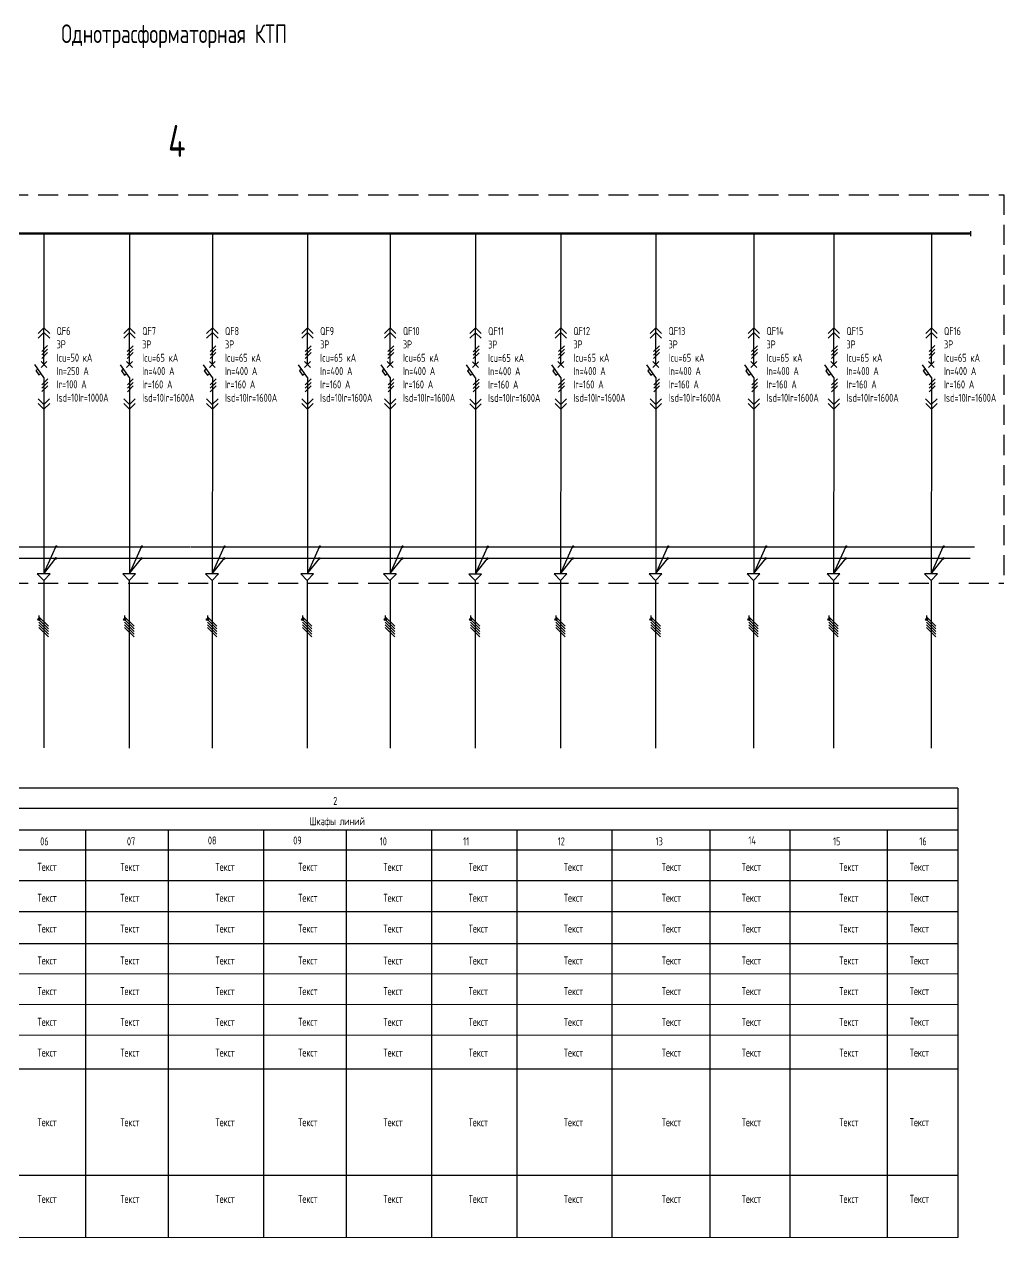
# Model space of a CAD drawing. Header units: millimetres. Extents: x 2216 to 3706, y -1382 to -179.
# Drawn here: x 2574.7 to 2941.7, y -642.9 to -188 of the extents above; entities that cross this region are included whole.
import ezdxf
from ezdxf.enums import TextEntityAlignment as Align

# ---------------------------------------------------------------- set-up
doc = ezdxf.new("R2010")
doc.units = ezdxf.units.MM
doc.linetypes.add('HIDDEN', pattern=[0.375, 0.25, -0.125])
for name, color, linetype in [('15-EQUIPMENT', 2, 'Continuous'), ('15-TEXT-RU', 1, 'Continuous'), ('15-РИС', 1, 'Continuous'), ('15_Eqwip', 2, 'Continuous'), ('15ELE-TABL', 2, 'Continuous'), ('15ELE-TRACE', 7, 'Continuous'), ('TEXT', 1, 'Continuous')]:
    doc.layers.add(name, color=color, linetype=linetype)
doc.styles.add('ROMANS70', font='romans.shx', dxfattribs={"width": 0.7})

# ---------------------------------------------------------------- blocks, each defined once
blk = doc.blocks.new('A$C3F351234')
at = {"layer": '15ELE-TRACE'}
h = blk.add_hatch(color=7, dxfattribs=at)
edge = h.paths.add_edge_path()
edge.add_arc((0.5, 0.5), 0.5, 0, 360)

msp = doc.modelspace()

# ---------------------------------------------------------------- hatches: boundary and pattern name
for points in [[(2580.61, -411.09, 1), (2579.86, -411.09, 1)], [(2612.71, -411.11, 1), (2611.96, -411.11, 1)], [(2643.73, -411.11, 1), (2642.98, -411.11, 1)], [(2679.38, -411.11, 1), (2678.63, -411.11, 1)], [(2710.4, -411.11, 1), (2709.65, -411.11, 1)], [(2742.33, -411.16, 1), (2741.58, -411.16, 1)], [(2774.27, -411.11, 1), (2773.52, -411.11, 1)], [(2809.92, -411.11, 1), (2809.17, -411.11, 1)], [(2846.63, -411.11, 1), (2845.88, -411.11, 1)], [(2876.59, -411.11, 1), (2875.84, -411.11, 1)], [(2913.14, -411.11, 1), (2912.39, -411.11, 1)]]:
    msp.add_hatch(color=3).paths.add_polyline_path(points)

# ---------------------------------------------------------------- linework, layer by layer
at = {"color": 1}
for p, q in [((2583.48, -308.45), (2581.27, -310.66)), ((2615.55, -308.5), (2613.35, -310.7)), ((2646.57, -308.5), (2644.36, -310.7)), ((2682.22, -308.5), (2680.02, -310.7)), ((2713.24, -308.5), (2711.03, -310.7)), ((2745.18, -308.54), (2742.97, -310.75)), ((2777.11, -308.5), (2774.91, -310.7)), ((2812.77, -308.5), (2810.56, -310.7)), ((2849.48, -308.5), (2847.27, -310.7)), ((2879.43, -308.5), (2877.23, -310.7)), ((2915.99, -308.49), (2913.78, -310.7)), ((2583.48, -309.75), (2581.27, -311.96)), ((2583.48, -311.05), (2581.27, -313.26)), ((2615.55, -309.8), (2613.35, -312)), ((2615.55, -311.09), (2613.35, -313.3)), ((2646.57, -309.8), (2644.36, -312)), ((2646.57, -311.1), (2644.36, -313.3)), ((2682.22, -309.8), (2680.02, -312)), ((2682.22, -311.1), (2680.02, -313.3)), ((2713.24, -309.8), (2711.03, -312)), ((2713.24, -311.1), (2711.03, -313.3)), ((2745.18, -309.84), (2742.97, -312.05)), ((2745.18, -311.14), (2742.97, -313.35)), ((2777.11, -309.8), (2774.91, -312)), ((2777.11, -311.1), (2774.91, -313.3)), ((2812.77, -309.8), (2810.56, -312)), ((2812.77, -311.09), (2810.56, -313.3)), ((2849.48, -309.8), (2847.27, -312)), ((2849.48, -311.09), (2847.27, -313.3)), ((2879.43, -309.8), (2877.23, -312)), ((2879.43, -311.09), (2877.23, -313.3)), ((2915.99, -309.79), (2913.78, -312)), ((2915.99, -311.09), (2913.78, -313.3)), ((2583.51, -320.93), (2581.3, -323.13)), ((2583.51, -320.93), (2581.3, -323.13)), ((2583.51, -322.23), (2581.3, -324.43)), ((2583.51, -322.23), (2581.3, -324.43)), ((2615.58, -320.97), (2613.37, -323.18)), ((2615.58, -320.97), (2613.37, -323.18)), ((2615.58, -322.27), (2613.37, -324.48)), ((2615.58, -322.27), (2613.37, -324.48)), ((2646.6, -320.97), (2644.39, -323.18)), ((2646.6, -320.97), (2644.39, -323.18)), ((2646.6, -322.27), (2644.39, -324.48)), ((2646.6, -322.27), (2644.39, -324.48)), ((2682.25, -320.97), (2680.04, -323.18)), ((2682.25, -320.97), (2680.04, -323.18)), ((2682.25, -322.27), (2680.04, -324.48)), ((2682.25, -322.27), (2680.04, -324.48)), ((2713.27, -320.97), (2711.06, -323.18)), ((2713.27, -320.97), (2711.06, -323.18)), ((2713.27, -322.27), (2711.06, -324.48)), ((2713.27, -322.27), (2711.06, -324.48)), ((2745.2, -321.02), (2743, -323.22)), ((2745.2, -321.02), (2743, -323.22)), ((2745.2, -322.32), (2743, -324.52)), ((2745.2, -322.32), (2743, -324.52)), ((2777.14, -320.97), (2774.93, -323.18)), ((2777.14, -320.97), (2774.93, -323.18)), ((2777.14, -322.27), (2774.93, -324.48)), ((2777.14, -322.27), (2774.93, -324.48)), ((2812.79, -320.97), (2810.59, -323.18)), ((2812.79, -320.97), (2810.59, -323.18)), ((2812.79, -322.27), (2810.59, -324.48)), ((2812.79, -322.27), (2810.59, -324.48)), ((2849.5, -320.97), (2847.3, -323.18)), ((2849.5, -320.97), (2847.3, -323.18)), ((2849.5, -322.27), (2847.3, -324.48)), ((2849.5, -322.27), (2847.3, -324.48)), ((2879.46, -320.97), (2877.26, -323.18)), ((2879.46, -320.97), (2877.26, -323.18)), ((2879.46, -322.27), (2877.26, -324.48)), ((2879.46, -322.27), (2877.26, -324.48)), ((2916.02, -320.97), (2913.81, -323.17)), ((2916.02, -320.97), (2913.81, -323.17)), ((2916.02, -322.27), (2913.81, -324.47)), ((2916.02, -322.27), (2913.81, -324.47)), ((2583.51, -323.53), (2581.3, -325.73)), ((2583.51, -323.53), (2581.3, -325.73)), ((2615.58, -323.57), (2613.37, -325.77)), ((2615.58, -323.57), (2613.37, -325.77)), ((2646.6, -323.57), (2644.39, -325.77)), ((2646.6, -323.57), (2644.39, -325.77)), ((2682.25, -323.57), (2680.04, -325.77)), ((2682.25, -323.57), (2680.04, -325.77)), ((2713.27, -323.57), (2711.06, -325.77)), ((2713.27, -323.57), (2711.06, -325.77)), ((2745.2, -323.62), (2743, -325.82)), ((2745.2, -323.62), (2743, -325.82)), ((2777.14, -323.57), (2774.93, -325.77)), ((2777.14, -323.57), (2774.93, -325.77)), ((2812.79, -323.57), (2810.59, -325.77)), ((2812.79, -323.57), (2810.59, -325.77)), ((2849.5, -323.57), (2847.3, -325.77)), ((2849.5, -323.57), (2847.3, -325.77)), ((2879.46, -323.57), (2877.26, -325.77)), ((2879.46, -323.57), (2877.26, -325.77)), ((2916.02, -323.57), (2913.81, -325.77)), ((2916.02, -323.57), (2913.81, -325.77))]:
    msp.add_line(p, q, dxfattribs=at)
for p, q in [((2614.1, -396.5), (2614.1, -459.32)), ((2645.12, -396.5), (2645.12, -459.32)), ((2680.77, -396.5), (2680.77, -459.32)), ((2711.79, -396.5), (2711.79, -459.32)), ((2743.73, -396.54), (2743.73, -459.37)), ((2775.66, -396.5), (2775.66, -459.32)), ((2811.31, -396.5), (2811.31, -459.32)), ((2848.03, -396.5), (2848.03, -459.32)), ((2877.98, -396.5), (2877.98, -459.32)), ((2914.54, -396.49), (2914.54, -459.32))]:
    msp.add_line(p, q)
at = {"color": 3, "ltscale": 100}
for p, q in [((2580.24, -409.59), (2580.24, -410.59)), ((2583.77, -413.63), (2580.24, -410.09)), ((2583.77, -414.63), (2580.24, -411.09)), ((2583.77, -415.63), (2580.24, -412.09)), ((2583.77, -416.63), (2580.24, -413.09)), ((2612.33, -409.61), (2612.33, -410.61)), ((2615.87, -413.65), (2612.33, -410.11)), ((2615.87, -414.65), (2612.33, -411.11)), ((2615.87, -415.65), (2612.33, -412.11)), ((2615.87, -416.65), (2612.33, -413.11)), ((2643.35, -409.61), (2643.35, -410.61)), ((2646.89, -413.65), (2643.35, -410.11)), ((2646.89, -414.65), (2643.35, -411.11)), ((2646.89, -415.65), (2643.35, -412.11)), ((2646.89, -416.65), (2643.35, -413.11)), ((2679, -409.61), (2679, -410.61)), ((2682.54, -413.65), (2679, -410.11)), ((2682.54, -414.65), (2679, -411.11)), ((2682.54, -415.65), (2679, -412.11)), ((2682.54, -416.65), (2679, -413.11)), ((2710.02, -409.61), (2710.02, -410.61)), ((2713.56, -413.65), (2710.02, -410.11)), ((2713.56, -414.65), (2710.02, -411.11)), ((2713.56, -415.65), (2710.02, -412.11)), ((2713.56, -416.65), (2710.02, -413.11)), ((2741.96, -409.66), (2741.96, -410.66)), ((2745.49, -413.7), (2741.96, -410.16)), ((2745.49, -414.7), (2741.96, -411.16)), ((2745.49, -415.7), (2741.96, -412.16)), ((2745.49, -416.7), (2741.96, -413.16)), ((2773.89, -409.61), (2773.89, -410.61)), ((2777.43, -413.65), (2773.89, -410.11)), ((2777.43, -414.65), (2773.89, -411.11)), ((2777.43, -415.65), (2773.89, -412.11)), ((2777.43, -416.65), (2773.89, -413.11)), ((2809.55, -409.61), (2809.55, -410.61)), ((2813.08, -413.65), (2809.55, -410.11)), ((2813.08, -414.65), (2809.55, -411.11)), ((2813.08, -415.65), (2809.55, -412.11)), ((2813.08, -416.65), (2809.55, -413.11)), ((2846.26, -409.61), (2846.26, -410.61)), ((2849.79, -413.65), (2846.26, -410.11)), ((2849.79, -414.65), (2846.26, -411.11)), ((2849.79, -415.65), (2846.26, -412.11)), ((2849.79, -416.65), (2846.26, -413.11)), ((2876.22, -409.61), (2876.22, -410.61)), ((2879.75, -413.65), (2876.22, -410.11)), ((2879.75, -414.65), (2876.22, -411.11)), ((2879.75, -415.65), (2876.22, -412.11)), ((2879.75, -416.65), (2876.22, -413.11)), ((2912.77, -409.61), (2912.77, -410.61)), ((2916.31, -413.65), (2912.77, -410.11)), ((2916.31, -414.65), (2912.77, -411.11)), ((2916.31, -415.65), (2912.77, -412.11)), ((2916.31, -416.65), (2912.77, -413.11)), ((2583.77, -417.63), (2580.24, -414.09)), ((2615.87, -417.65), (2612.33, -414.11)), ((2646.89, -417.65), (2643.35, -414.11)), ((2682.54, -417.65), (2679, -414.11)), ((2713.56, -417.65), (2710.02, -414.11)), ((2745.49, -417.7), (2741.96, -414.16)), ((2777.43, -417.65), (2773.89, -414.11)), ((2813.08, -417.65), (2809.55, -414.11)), ((2849.79, -417.65), (2846.26, -414.11)), ((2879.75, -417.65), (2876.22, -414.11)), ((2916.31, -417.65), (2912.77, -414.11))]:
    msp.add_line(p, q, dxfattribs=at)
at = {"color": 3}
for centre in [(2580.24, -411.09), (2612.33, -411.11), (2643.35, -411.11), (2679, -411.11), (2710.02, -411.11), (2741.96, -411.16), (2773.89, -411.11), (2809.55, -411.11), (2846.26, -411.11), (2876.22, -411.11), (2912.77, -411.11)]:
    msp.add_circle(centre, 0.375, dxfattribs=at)
at = {"layer": '15-EQUIPMENT'}
for p, q in [((2582.13, -315.51), (2582.13, -301.8)), ((2614.2, -315.55), (2614.2, -301.84)), ((2645.22, -315.55), (2645.22, -301.84)), ((2680.87, -315.55), (2680.87, -301.84)), ((2711.89, -315.55), (2711.89, -301.84)), ((2743.82, -315.59), (2743.82, -301.88)), ((2775.76, -315.55), (2775.76, -301.84)), ((2811.41, -315.55), (2811.41, -301.84)), ((2848.12, -315.55), (2848.12, -301.84)), ((2878.08, -315.55), (2878.08, -301.84)), ((2914.64, -315.54), (2914.64, -301.83)), ((2582.13, -314.78), (2582.13, -307.78)), ((2614.2, -314.82), (2614.2, -307.82)), ((2645.22, -314.82), (2645.22, -307.82)), ((2680.87, -314.82), (2680.87, -307.82)), ((2711.89, -314.82), (2711.89, -307.82)), ((2743.82, -314.87), (2743.82, -307.87)), ((2775.76, -314.82), (2775.76, -307.82)), ((2811.41, -314.82), (2811.41, -307.82)), ((2848.12, -314.82), (2848.12, -307.82)), ((2878.08, -314.82), (2878.08, -307.82)), ((2914.64, -314.82), (2914.64, -307.82)), ((2582.13, -320.42), (2578.75, -315.6)), ((2581.02, -316.63), (2583.23, -314.43)), ((2581.02, -314.43), (2583.23, -316.63)), ((2614.2, -320.46), (2610.83, -315.64)), ((2613.1, -316.68), (2615.3, -314.47)), ((2613.1, -314.47), (2615.3, -316.68)), ((2645.22, -320.46), (2641.84, -315.64)), ((2644.11, -316.68), (2646.32, -314.47)), ((2644.11, -314.47), (2646.32, -316.68)), ((2680.87, -320.46), (2677.49, -315.64)), ((2679.77, -316.68), (2681.97, -314.47)), ((2679.77, -314.47), (2681.97, -316.68)), ((2711.89, -320.46), (2708.51, -315.64)), ((2710.78, -316.68), (2712.99, -314.47)), ((2710.78, -314.47), (2712.99, -316.68)), ((2743.82, -320.51), (2740.45, -315.69)), ((2742.72, -316.72), (2744.93, -314.52)), ((2742.72, -314.52), (2744.93, -316.72)), ((2775.76, -320.46), (2772.39, -315.64)), ((2774.66, -316.68), (2776.86, -314.47)), ((2774.66, -314.47), (2776.86, -316.68)), ((2811.41, -320.46), (2808.04, -315.64)), ((2810.31, -316.68), (2812.52, -314.47)), ((2810.31, -314.47), (2812.52, -316.68)), ((2848.12, -320.46), (2844.75, -315.64)), ((2847.02, -316.68), (2849.23, -314.47)), ((2847.02, -314.47), (2849.23, -316.68)), ((2878.08, -320.46), (2874.71, -315.64)), ((2876.98, -316.68), (2879.18, -314.47)), ((2876.98, -314.47), (2879.18, -316.68)), ((2914.64, -320.46), (2911.26, -315.64)), ((2913.53, -316.67), (2915.74, -314.47)), ((2913.53, -314.47), (2915.74, -316.67)), ((2582.13, -320.42), (2582.13, -332.41)), ((2614.2, -320.46), (2614.2, -332.45)), ((2645.22, -320.46), (2645.22, -332.45)), ((2680.87, -320.46), (2680.87, -332.45)), ((2711.89, -320.46), (2711.89, -332.45)), ((2743.82, -320.51), (2743.82, -332.5)), ((2775.76, -320.46), (2775.76, -332.45)), ((2811.41, -320.46), (2811.41, -332.45)), ((2848.12, -320.46), (2848.12, -332.45)), ((2878.08, -320.46), (2878.08, -332.45)), ((2914.64, -320.46), (2914.64, -332.45))]:
    msp.add_line(p, q, dxfattribs=at)
for points in [[(2579.93, -317.28), (2579.11, -317.86), (2580.25, -319.49), (2581.07, -318.92)], [(2612, -317.32), (2611.18, -317.9), (2612.33, -319.54), (2613.15, -318.96)], [(2643.02, -317.32), (2642.2, -317.9), (2643.35, -319.54), (2644.17, -318.96)], [(2678.67, -317.32), (2677.85, -317.9), (2679, -319.54), (2679.82, -318.96)], [(2709.69, -317.32), (2708.87, -317.9), (2710.02, -319.54), (2710.84, -318.96)], [(2741.62, -317.37), (2740.81, -317.94), (2741.95, -319.58), (2742.77, -319.01)], [(2773.56, -317.32), (2772.74, -317.9), (2773.89, -319.54), (2774.71, -318.96)], [(2809.21, -317.32), (2808.4, -317.9), (2809.54, -319.54), (2810.36, -318.96)], [(2845.92, -317.32), (2845.11, -317.9), (2846.25, -319.54), (2847.07, -318.96)], [(2875.88, -317.32), (2875.06, -317.9), (2876.21, -319.54), (2877.03, -318.96)], [(2912.44, -317.32), (2911.62, -317.89), (2912.77, -319.53), (2913.58, -318.96)]]:
    msp.add_lwpolyline(points, dxfattribs=at)
at = {"layer": '15-РИС', "color": 2}
for p, q in [((2582.13, -301.78), (2579.99, -303.89)), ((2582.13, -303.54), (2579.99, -305.65)), ((2582.13, -301.78), (2584.26, -303.89)), ((2582.13, -303.54), (2584.26, -305.65)), ((2614.2, -301.82), (2612.06, -303.93)), ((2614.2, -303.58), (2612.06, -305.69)), ((2614.2, -301.82), (2616.34, -303.93)), ((2614.2, -303.58), (2616.34, -305.69)), ((2645.22, -301.82), (2643.08, -303.93)), ((2645.22, -303.58), (2643.08, -305.69)), ((2645.22, -301.82), (2647.35, -303.93)), ((2645.22, -303.58), (2647.35, -305.69)), ((2680.87, -301.82), (2678.73, -303.93)), ((2680.87, -303.58), (2678.73, -305.69)), ((2680.87, -301.82), (2683.01, -303.93)), ((2680.87, -303.58), (2683.01, -305.69)), ((2711.89, -301.82), (2709.75, -303.93)), ((2711.89, -303.58), (2709.75, -305.69)), ((2711.89, -301.82), (2714.02, -303.93)), ((2711.89, -303.58), (2714.02, -305.69)), ((2743.82, -301.87), (2741.69, -303.98)), ((2743.82, -303.63), (2741.69, -305.74)), ((2743.82, -301.87), (2745.96, -303.98)), ((2743.82, -303.63), (2745.96, -305.74)), ((2775.76, -301.82), (2773.62, -303.93)), ((2775.76, -303.58), (2773.62, -305.69)), ((2775.76, -301.82), (2777.9, -303.93)), ((2775.76, -303.58), (2777.9, -305.69)), ((2811.41, -301.82), (2809.28, -303.93)), ((2811.41, -303.58), (2809.28, -305.69)), ((2811.41, -301.82), (2813.55, -303.93)), ((2811.41, -303.58), (2813.55, -305.69)), ((2848.12, -301.82), (2845.99, -303.93)), ((2848.12, -303.58), (2845.99, -305.69)), ((2848.12, -301.82), (2850.26, -303.93)), ((2848.12, -303.58), (2850.26, -305.69)), ((2878.08, -301.82), (2875.95, -303.93)), ((2878.08, -303.58), (2875.95, -305.69)), ((2878.08, -301.82), (2880.22, -303.93)), ((2878.08, -303.58), (2880.22, -305.69)), ((2914.64, -301.82), (2912.5, -303.93)), ((2914.64, -303.58), (2912.5, -305.69)), ((2914.64, -301.82), (2916.77, -303.93)), ((2914.64, -303.58), (2916.77, -305.69)), ((2582.11, -330.53), (2579.98, -328.42)), ((2582.13, -332.29), (2579.99, -330.18)), ((2582.11, -330.53), (2584.25, -328.42)), ((2582.13, -332.29), (2584.26, -330.18)), ((2614.19, -330.57), (2612.05, -328.47)), ((2614.2, -332.33), (2612.06, -330.22)), ((2614.19, -330.57), (2616.32, -328.47)), ((2614.2, -332.33), (2616.34, -330.22)), ((2645.2, -330.57), (2643.07, -328.47)), ((2645.22, -332.33), (2643.08, -330.22)), ((2645.2, -330.57), (2647.34, -328.47)), ((2645.22, -332.33), (2647.35, -330.22)), ((2680.86, -330.57), (2678.72, -328.47)), ((2680.87, -332.33), (2678.73, -330.22)), ((2680.86, -330.57), (2682.99, -328.47)), ((2680.87, -332.33), (2683.01, -330.22)), ((2711.87, -330.57), (2709.74, -328.47)), ((2711.89, -332.33), (2709.75, -330.22)), ((2711.87, -330.57), (2714.01, -328.47)), ((2711.89, -332.33), (2714.02, -330.22)), ((2743.81, -330.62), (2741.67, -328.51)), ((2743.82, -332.38), (2741.69, -330.27)), ((2743.81, -330.62), (2745.95, -328.51)), ((2743.82, -332.38), (2745.96, -330.27)), ((2775.75, -330.57), (2773.61, -328.47)), ((2775.76, -332.33), (2773.63, -330.22)), ((2775.75, -330.57), (2777.88, -328.47)), ((2775.76, -332.33), (2777.9, -330.22)), ((2811.4, -330.57), (2809.26, -328.47)), ((2811.41, -332.33), (2809.28, -330.22)), ((2811.4, -330.57), (2813.54, -328.47)), ((2811.41, -332.33), (2813.55, -330.22)), ((2848.11, -330.57), (2845.97, -328.47)), ((2848.12, -332.33), (2845.99, -330.22)), ((2848.11, -330.57), (2850.25, -328.47)), ((2848.12, -332.33), (2850.26, -330.22)), ((2878.07, -330.57), (2875.93, -328.47)), ((2878.08, -332.33), (2875.95, -330.22)), ((2878.07, -330.57), (2880.2, -328.47)), ((2878.08, -332.33), (2880.22, -330.22)), ((2914.62, -330.57), (2912.49, -328.46)), ((2914.64, -332.33), (2912.5, -330.22)), ((2914.62, -330.57), (2916.76, -328.46)), ((2914.64, -332.33), (2916.77, -330.22))]:
    msp.add_line(p, q, dxfattribs=at)
at = {"layer": '15_Eqwip'}
for p, q in [((2582.07, -393.93), (2586.58, -383.92)), ((2614.14, -393.97), (2618.65, -383.96)), ((2645.16, -393.97), (2649.67, -383.96)), ((2680.81, -393.97), (2685.32, -383.96)), ((2711.83, -393.97), (2716.34, -383.96)), ((2743.77, -394.02), (2748.27, -384.01)), ((2775.7, -393.97), (2780.21, -383.96)), ((2811.35, -393.97), (2815.86, -383.96)), ((2848.06, -393.97), (2852.57, -383.96)), ((2878.02, -393.97), (2882.53, -383.96)), ((2914.58, -393.97), (2919.09, -383.96))]:
    msp.add_line(p, q, dxfattribs=at)
at = {"layer": '15ELE-TABL', "color": 2}
for p, q in [((2924.53, -474.39), (2215.7, -474.38)), ((2924.53, -474.39), (2924.53, -642.85)), ((2924.53, -481.95), (2215.61, -481.95)), ((2924.53, -490.11), (2215.6, -490.14)), ((2597.69, -490.13), (2597.69, -642.86)), ((2628.71, -490.14), (2628.71, -642.86)), ((2628.71, -490.14), (2628.71, -642.86)), ((2628.71, -490.15), (2628.71, -613.59)), ((2664.36, -490.14), (2664.36, -642.86)), ((2695.38, -490.12), (2695.38, -642.86)), ((2727.32, -490.14), (2727.32, -613.59)), ((2727.32, -490.14), (2727.32, -613.59)), ((2727.32, -490.14), (2727.32, -642.86)), ((2759.25, -490.14), (2759.25, -613.59)), ((2759.25, -490.14), (2759.25, -613.59)), ((2759.25, -490.14), (2759.26, -642.86)), ((2794.91, -490.14), (2794.91, -642.85)), ((2831.62, -490.13), (2831.62, -642.85)), ((2831.62, -490.13), (2831.62, -642.85)), ((2831.62, -490.14), (2831.62, -613.58)), ((2831.62, -490.14), (2831.62, -613.58)), ((2831.62, -490.14), (2831.62, -613.58)), ((2831.62, -490.14), (2831.62, -613.58)), ((2861.58, -490.13), (2861.58, -642.85)), ((2898.13, -490.12), (2898.13, -613.57)), ((2898.13, -490.12), (2898.13, -642.85)), ((2898.13, -490.13), (2898.13, -613.57)), ((2924.53, -490.12), (2924.53, -613.57)), ((2924.53, -490.12), (2924.53, -613.57)), ((2924.53, -490.12), (2924.53, -613.56)), ((2924.53, -490.12), (2924.53, -613.56)), ((2924.53, -490.12), (2924.53, -613.57)), ((2924.53, -490.12), (2924.53, -613.56)), ((2924.53, -490.12), (2924.53, -613.56)), ((2924.53, -497.56), (2215.6, -497.56)), ((2924.53, -509.15), (2215.6, -509.15)), ((2924.53, -520.67), (2215.59, -520.67)), ((2924.53, -532.66), (2215.59, -532.66)), ((2924.53, -543.97), (2215.59, -544.18)), ((2924.53, -555.49), (2215.6, -555.7)), ((2924.54, -567.01), (2215.6, -567.22)), ((2924.53, -579.68), (2215.59, -579.68)), ((2924.53, -619.61), (2215.55, -619.61)), ((2924.53, -642.85), (2215.55, -642.88))]:
    msp.add_line(p, q, dxfattribs=at)
at = {"layer": '15ELE-TRACE', "color": 2, "linetype": 'HIDDEN', "ltscale": 30}
for p, q in [((2276.16, -251.98), (2941.75, -251.98)), ((2941.75, -251.98), (2941.75, -397.56)), ((2276.16, -397.56), (2941.75, -397.56))]:
    msp.add_line(p, q, dxfattribs=at)
at = {"layer": '15ELE-TRACE', "color": 7}
for p, q in [((2360.57, -266.18), (2929.26, -266.26)), ((2360.57, -266.56), (2929.26, -266.56)), ((2582.13, -266.54), (2582.13, -301.77)), ((2614.2, -266.59), (2614.2, -301.81)), ((2645.22, -266.59), (2645.22, -301.81)), ((2680.87, -266.59), (2680.87, -301.81)), ((2711.89, -266.59), (2711.89, -301.81)), ((2743.82, -266.63), (2743.82, -301.85)), ((2775.76, -266.59), (2775.76, -301.81)), ((2811.41, -266.59), (2811.41, -301.81)), ((2848.12, -266.59), (2848.12, -301.81)), ((2878.08, -266.59), (2878.08, -301.81)), ((2914.64, -266.58), (2914.64, -301.8)), ((2929.26, -265.55), (2929.26, -267.46)), ((2582.13, -332.25), (2582.07, -393.93)), ((2614.2, -332.29), (2614.14, -393.97)), ((2645.22, -332.29), (2645.16, -393.97)), ((2680.87, -332.29), (2680.81, -393.97)), ((2711.89, -332.29), (2711.83, -393.97)), ((2743.82, -332.34), (2743.77, -394.02)), ((2775.76, -332.29), (2775.7, -393.97)), ((2811.41, -332.29), (2811.35, -393.97)), ((2848.12, -332.29), (2848.06, -393.97)), ((2878.08, -332.29), (2878.02, -393.97)), ((2914.64, -332.29), (2914.58, -393.97)), ((2582.02, -394.01), (2586.57, -388.21)), ((2614.1, -394.05), (2618.65, -388.25)), ((2645.11, -394.05), (2649.66, -388.25)), ((2680.77, -394.05), (2685.31, -388.25)), ((2711.78, -394.05), (2716.33, -388.25)), ((2743.72, -394.09), (2748.27, -388.3)), ((2775.66, -394.05), (2780.21, -388.25)), ((2811.31, -394.05), (2815.86, -388.25)), ((2848.02, -394.05), (2852.57, -388.25)), ((2877.98, -394.05), (2882.53, -388.25)), ((2914.53, -394.04), (2919.08, -388.25)), ((2584.39, -394), (2579.61, -394)), ((2582.01, -396.48), (2579.61, -394)), ((2582.01, -396.48), (2584.39, -394)), ((2616.47, -394.04), (2611.69, -394.04)), ((2614.08, -396.52), (2611.69, -394.04)), ((2614.08, -396.52), (2616.47, -394.04)), ((2645.1, -396.52), (2642.7, -394.04)), ((2647.48, -394.04), (2642.71, -394.04)), ((2645.1, -396.52), (2647.49, -394.04)), ((2683.14, -394.04), (2678.36, -394.04)), ((2680.75, -396.52), (2678.36, -394.04)), ((2680.75, -396.52), (2683.14, -394.04)), ((2711.77, -396.52), (2709.37, -394.04)), ((2714.15, -394.04), (2709.38, -394.04)), ((2711.77, -396.52), (2714.16, -394.04)), ((2746.09, -394.09), (2741.31, -394.09)), ((2743.7, -396.56), (2741.31, -394.09)), ((2743.7, -396.56), (2746.09, -394.09)), ((2778.03, -394.04), (2773.25, -394.04)), ((2775.64, -396.52), (2773.25, -394.04)), ((2775.64, -396.52), (2778.03, -394.04)), ((2813.68, -394.04), (2808.9, -394.04)), ((2811.29, -396.52), (2808.9, -394.04)), ((2811.29, -396.52), (2813.68, -394.04)), ((2850.39, -394.04), (2845.61, -394.04)), ((2848, -396.52), (2845.61, -394.04)), ((2848, -396.52), (2850.39, -394.04)), ((2880.35, -394.04), (2875.57, -394.04)), ((2877.96, -396.52), (2875.57, -394.04)), ((2877.96, -396.52), (2880.35, -394.04)), ((2916.9, -394.04), (2912.12, -394.04)), ((2914.52, -396.51), (2912.12, -394.04)), ((2914.52, -396.51), (2916.91, -394.04)), ((2582.01, -396.48), (2582.01, -459.3))]:
    msp.add_line(p, q, dxfattribs=at)
at = {"layer": '15ELE-TRACE', "color": 2, "linetype": 'HIDDEN'}
for p, q in [((2359.84, -383.94), (2930.96, -383.94)), ((2307.53, -388.2), (2929.16, -388.2))]:
    msp.add_line(p, q, dxfattribs=at)

# ---------------------------------------------------------------- block references
at = {"layer": '15ELE-TRACE', "color": 7}
for p in [(2586.25, -384.29), (2618.33, -384.33), (2649.34, -384.33), (2684.99, -384.33), (2716.01, -384.33), (2747.95, -384.38), (2779.89, -384.33), (2815.54, -384.33), (2852.25, -384.33), (2882.21, -384.33), (2918.76, -384.33), (2586.07, -388.72), (2618.14, -388.76), (2649.16, -388.76), (2684.81, -388.76), (2715.83, -388.76), (2747.77, -388.8), (2779.71, -388.76), (2815.36, -388.76), (2852.07, -388.76), (2882.03, -388.76), (2918.58, -388.75)]:
    msp.add_blockref('A$C3F351234', p, dxfattribs=at)

# ---------------------------------------------------------------- texts
at = {"insert": (2588.61, -188.07), "char_height": 7, "width": 180.1037, "attachment_point": 1, "style": 'ROMANS70'}
msp.add_mtext('\\pi-5,l5;{\\C1;Однотрасформаторная КТП}', dxfattribs=at)
at = {"layer": '15-TEXT-RU', "color": 1, "style": 'ROMANS70', "width": 0.7}
for s, p in [('2', (2691.27, -480.63)), (' Шкафы линий ', (2692.03, -488.24)), ('Текст', (2583.33, -505.36)), ('Текст', (2614.35, -505.37)), ('Текст', (2650, -505.37)), ('Текст', (2681.02, -505.36)), ('Текст', (2712.95, -505.38)), ('Текст', (2744.89, -505.38)), ('Текст', (2780.54, -505.37)), ('Текст', (2817.25, -505.37)), ('Текст', (2847.21, -505.37)), ('Текст', (2883.76, -505.37)), ('Текст', (2910.16, -505.35)), ('Текст', (2583.33, -516.95)), ('Текст', (2614.35, -516.96)), ('Текст', (2650, -516.96)), ('Текст', (2681.02, -516.95)), ('Текст', (2712.95, -516.97)), ('Текст', (2744.89, -516.97)), ('Текст', (2780.54, -516.96)), ('Текст', (2817.25, -516.96)), ('Текст', (2847.21, -516.96)), ('Текст', (2883.76, -516.96)), ('Текст', (2910.16, -516.94)), ('Текст', (2583.33, -528.47)), ('Текст', (2614.35, -528.48)), ('Текст', (2650, -528.48)), ('Текст', (2681.02, -528.47)), ('Текст', (2712.95, -528.49)), ('Текст', (2744.89, -528.49)), ('Текст', (2780.54, -528.48)), ('Текст', (2817.25, -528.48)), ('Текст', (2847.21, -528.48)), ('Текст', (2883.76, -528.48)), ('Текст', (2910.16, -528.46)), ('Текст', (2583.33, -540.46)), ('Текст', (2614.35, -540.47)), ('Текст', (2650, -540.47)), ('Текст', (2681.02, -540.46)), ('Текст', (2712.95, -540.48)), ('Текст', (2744.89, -540.48)), ('Текст', (2780.54, -540.47)), ('Текст', (2817.25, -540.47)), ('Текст', (2847.21, -540.47)), ('Текст', (2883.76, -540.47)), ('Текст', (2910.16, -540.45)), ('Текст', (2583.33, -551.94)), ('Текст', (2614.35, -551.95)), ('Текст', (2650, -551.95)), ('Текст', (2681.02, -551.93)), ('Текст', (2712.95, -551.96)), ('Текст', (2744.89, -551.95)), ('Текст', (2780.54, -551.95)), ('Текст', (2817.25, -551.95)), ('Текст', (2847.21, -551.95)), ('Текст', (2883.76, -551.95)), ('Текст', (2910.17, -551.92)), ('Текст', (2583.33, -563.46)), ('Текст', (2614.35, -563.47)), ('Текст', (2650, -563.47)), ('Текст', (2681.02, -563.45)), ('Текст', (2712.95, -563.48)), ('Текст', (2744.89, -563.48)), ('Текст', (2780.54, -563.47)), ('Текст', (2817.25, -563.47)), ('Текст', (2847.21, -563.47)), ('Текст', (2883.76, -563.47)), ('Текст', (2910.17, -563.44)), ('Текст', (2583.33, -574.98)), ('Текст', (2614.35, -574.99)), ('Текст', (2650, -574.99)), ('Текст', (2681.02, -574.97)), ('Текст', (2712.95, -575)), ('Текст', (2744.89, -575)), ('Текст', (2780.54, -574.99)), ('Текст', (2817.25, -574.99)), ('Текст', (2847.21, -574.99)), ('Текст', (2883.76, -574.99)), ('Текст', (2910.17, -574.96)), ('Текст', (2583.33, -601.08)), ('Текст', (2614.35, -601.09)), ('Текст', (2650, -601.09)), ('Текст', (2681.02, -601.08)), ('Текст', (2712.95, -601.1)), ('Текст', (2744.89, -601.1)), ('Текст', (2780.54, -601.09)), ('Текст', (2817.25, -601.09)), ('Текст', (2847.21, -601.09)), ('Текст', (2883.76, -601.09)), ('Текст', (2910.17, -601.07)), ('Текст', (2583.33, -629.82)), ('Текст', (2614.35, -629.83)), ('Текст', (2650, -629.83)), ('Текст', (2681.02, -629.82)), ('Текст', (2712.95, -629.84)), ('Текст', (2744.89, -629.84)), ('Текст', (2780.54, -629.83)), ('Текст', (2817.25, -629.84)), ('Текст', (2847.21, -629.83)), ('Текст', (2883.76, -629.84)), ('Текст', (2910.17, -629.81))]:
    msp.add_text(s, height=3, dxfattribs=at).set_placement(p, align=Align.CENTER)
for s, p in [('06', (2582.29, -494.3)), ('07', (2614.77, -494.29)), ('08', (2645.16, -493.96)), ('09', (2677.1, -493.96)), ('10', (2709.29, -494.31)), ('11', (2740.31, -494.3)), ('12', (2775.96, -494.3)), ('13', (2812.67, -494.3)), ('14', (2847.46, -493.94)), ('15', (2879.18, -494.28)), ('16', (2911.52, -494.28))]:
    msp.add_text(s, height=3, dxfattribs=at).set_placement(p, align=Align.MIDDLE)
at = {"layer": '15-TEXT-RU', "color": 1, "char_height": 3, "width": 22.2346, "attachment_point": 6, "style": 'ROMANS70'}
for s, insert in [('\\pql;{\\W0.6;QF6\\P3P\\PIcu=50 кА\\PIn=250 А\\PIr=100 A\\PIsd=10Ir=1000А}', (2609.09, -315.49)), ('\\pql;{\\W0.6;QF7\\P3P\\PIcu=65 кА\\PIn=400 А\\PIr=160 A\\PIsd=10Ir=1600А}', (2641.16, -315.53)), ('\\pql;{\\W0.6;QF8\\P3P\\PIcu=65 кА\\PIn=400 А\\PIr=160 A\\PIsd=10Ir=1600А}', (2672.18, -315.53)), ('\\pql;{\\W0.6;QF9\\P3P\\PIcu=65 кА\\PIn=400 А\\PIr=160 A\\PIsd=10Ir=1600А}', (2707.83, -315.53)), ('\\pql;{\\W0.6;QF10\\P3P\\PIcu=65 кА\\PIn=400 А\\PIr=160 A\\PIsd=10Ir=1600А}', (2738.85, -315.53)), ('\\pql;{\\W0.6;QF11\\P3P\\PIcu=65 кА\\PIn=400 А\\PIr=160 A\\PIsd=10Ir=1600А}', (2770.79, -315.58)), ('\\pql;{\\W0.6;QF12\\P3P\\PIcu=65 кА\\PIn=400 А\\PIr=160 A\\PIsd=10Ir=1600А}', (2802.72, -315.53)), ('\\pql;{\\W0.6;QF13\\P3P\\PIcu=65 кА\\PIn=400 А\\PIr=160 A\\PIsd=10Ir=1600А}', (2838.38, -315.53)), ('\\pql;{\\W0.6;QF14\\P3P\\PIcu=65 кА\\PIn=400 А\\PIr=160 A\\PIsd=10Ir=1600А}', (2875.09, -315.53)), ('\\pql;{\\W0.6;QF15\\P3P\\PIcu=65 кА\\PIn=400 А\\PIr=160 A\\PIsd=10Ir=1600А}', (2905.04, -315.53)), ('\\pql;{\\W0.6;QF16\\P3P\\PIcu=65 кА\\PIn=400 А\\PIr=160 A\\PIsd=10Ir=1600А}', (2941.6, -315.53))]:
    msp.add_mtext(s, dxfattribs=dict(at, insert=insert))
at = {"layer": 'TEXT', "color": 6, "insert": (2631.93, -225.79), "char_height": 12, "width": 31.6307, "attachment_point": 2, "style": 'ROMANS70'}
msp.add_mtext('4', dxfattribs=at)

doc.saveas('drawing.dxf')
